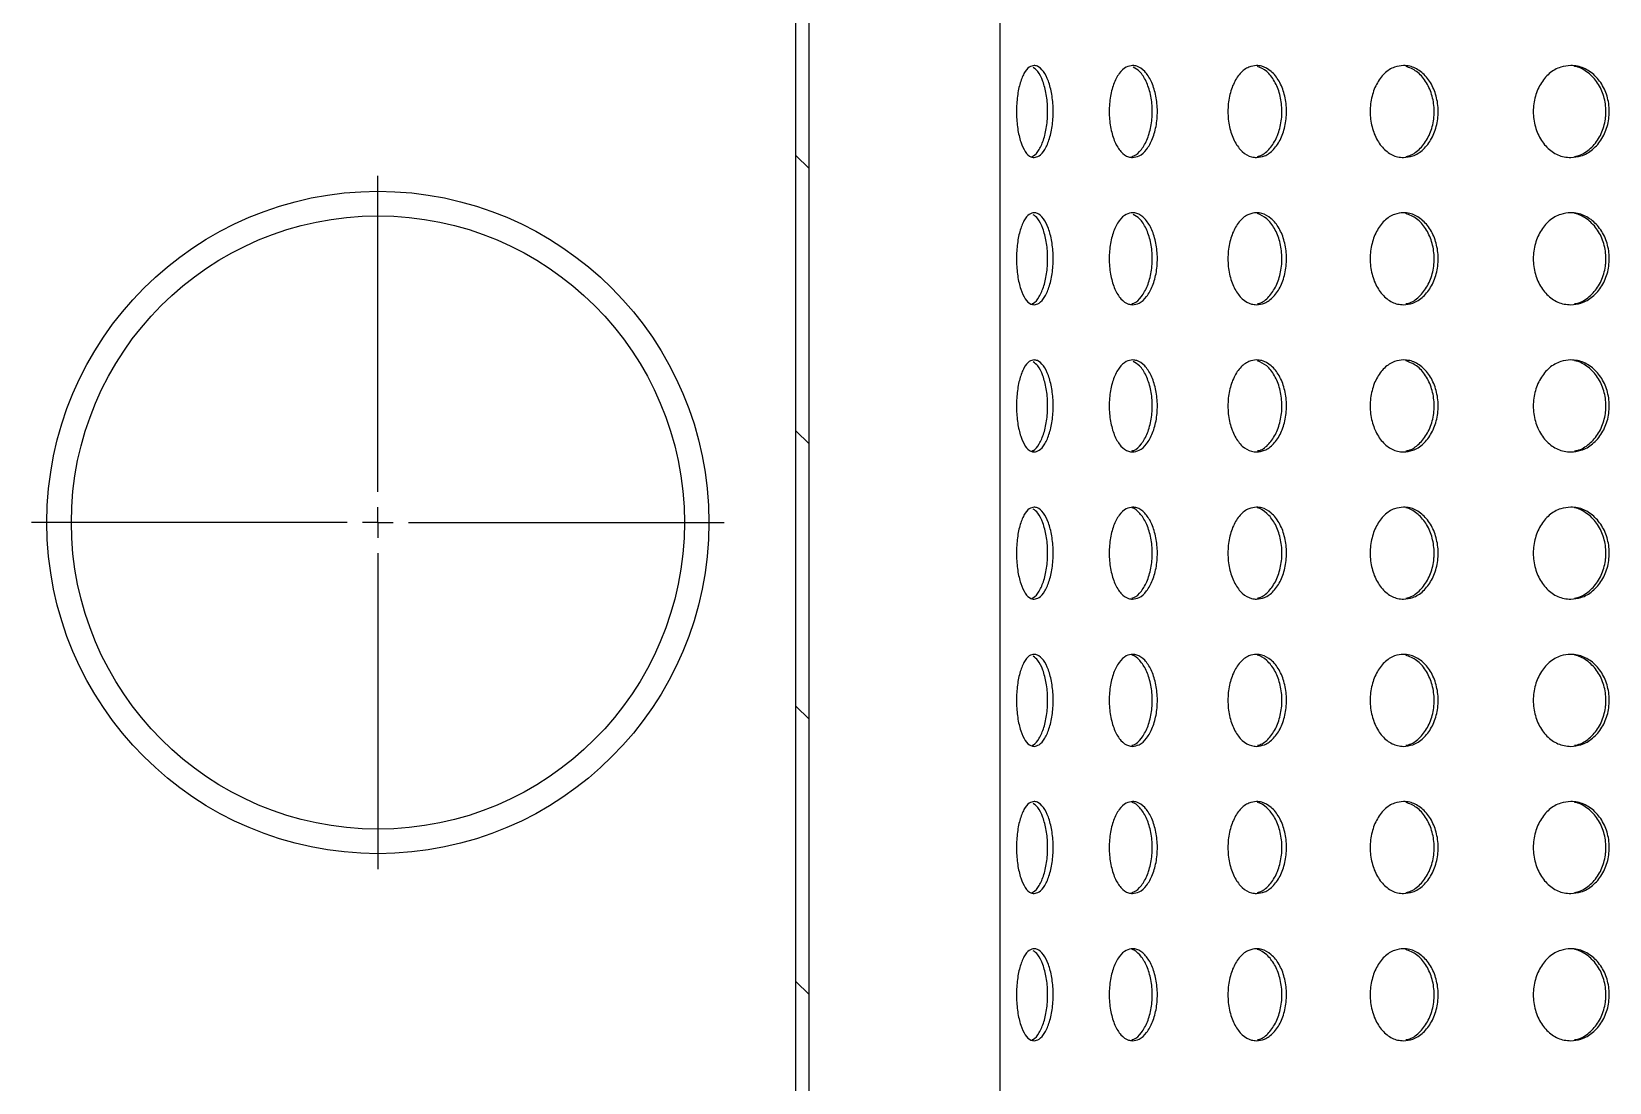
# Model space of a CAD drawing. Header units: millimetres. Extents: x 0 to 594, y 0 to 420.
# Drawn here: x 126.97 to 152.71, y 92.41 to 109.54 of the extents above; entities that cross this region are included whole.
import ezdxf

# ---------------------------------------------------------------- set-up
doc = ezdxf.new("R2010")
doc.units = ezdxf.units.MM

# ---------------------------------------------------------------- blocks, each defined once
blk = doc.blocks.new('SW_CENTERMARKSYMBOL_0')
at = {"color": 0, "linetype": 'Continuous', "lineweight": 25}
for p, q in [((0, 0.5), (0, 5.65)), ((-0.5, 0), (-5.65, 0)), ((0, 0), (-0.25, 0)), ((0, 0), (0, 0.25)), ((0, 0), (0, -0.25)), ((0, 0), (0.25, 0)), ((0.5, 0), (5.65, 0)), ((0, -0.5), (0, -5.65))]:
    blk.add_line(p, q, dxfattribs=at)

msp = doc.modelspace()

# ---------------------------------------------------------------- hatches: boundary and pattern name
at = {"linetype": 'Continuous', "lineweight": 18}
h = msp.add_hatch(dxfattribs=at)
h.set_pattern_fill('ANSI31', color=256, angle=90, style=0)
h.paths.add_polyline_path([(139.4368, 126.539), (139.4368, 76.539), (139.6496, 76.539), (139.6496, 126.539)], flags=0)

# ---------------------------------------------------------------- linework, layer by layer
at = {"color": 7, "linetype": 'Continuous', "lineweight": 25}
for p, q in [((139.4368, 76.539), (139.4368, 126.539)), ((139.6496, 76.539), (139.6496, 126.539)), ((142.7676, 76.539), (142.7676, 126.539))]:
    msp.add_line(p, q, dxfattribs=at)
for radius in [5.4, 5]:
    msp.add_circle((132.6166, 101.539), radius, dxfattribs=at)
for points, knots in [([(143.3218, 108.989), (143.2951, 108.9839), (143.2353, 108.9724), (143.1519, 108.8675), (143.0828, 108.6904), (143.0404, 108.4608), (143.0286, 108.2061), (143.0485, 107.9546), (143.0986, 107.7349), (143.1741, 107.5737), (143.2531, 107.4977), (143.3041, 107.4912), (143.3218, 107.489)], [0, 0, 0, 0, 0.0859523, 0.1925954, 0.2992931, 0.4061967, 0.5135835, 0.6212265, 0.7287112, 0.8359474, 0.9429354, 1, 1, 1, 1]), ([(143.2868, 107.5074), (143.2947, 107.5095), (143.3364, 107.5204), (143.4079, 107.6126), (143.4857, 107.7884), (143.5344, 108.0203), (143.5478, 108.2743), (143.5245, 108.5243), (143.4677, 108.7395), (143.3918, 108.8961), (143.3333, 108.9385), (143.3076, 108.9572)], [0, 0, 0, 0, 0.02928135, 0.15517879, 0.28112447, 0.40631473, 0.53072901, 0.65455017, 0.77834413, 0.90284857, 1, 1, 1, 1]), ([(143.3218, 107.489), (143.349, 107.4942), (143.4101, 107.5057), (143.4998, 107.6116), (143.5768, 107.7904), (143.6251, 108.0212), (143.6382, 108.2758), (143.6147, 108.5258), (143.5578, 108.7437), (143.4749, 108.9041), (143.3914, 108.9803), (143.3398, 108.9867), (143.3218, 108.989)], [0, 0, 0, 0, 0.0865732, 0.19390899, 0.30131179, 0.40845507, 0.51533623, 0.62194678, 0.7284991, 0.83539438, 0.9426931, 1, 1, 1, 1]), ([(144.9287, 108.989), (144.8936, 108.9839), (144.815, 108.9724), (144.7047, 108.8675), (144.6127, 108.6904), (144.556, 108.4608), (144.54, 108.2061), (144.5668, 107.9546), (144.6337, 107.7349), (144.734, 107.5737), (144.8385, 107.4977), (144.9054, 107.4912), (144.9286, 107.489)], [0, 0, 0, 0, 0.0859527, 0.1925952, 0.299294, 0.4061964, 0.5135835, 0.6212267, 0.7287108, 0.8359463, 0.9429374, 1, 1, 1, 1]), ([(144.9176, 107.5074), (144.9279, 107.5095), (144.9825, 107.5204), (145.0753, 107.6126), (145.176, 107.7884), (145.2387, 108.0203), (145.2558, 108.2743), (145.2259, 108.5242), (145.1527, 108.7396), (145.053, 108.898), (144.9748, 108.9413), (144.9395, 108.9608)], [0, 0, 0, 0, 0.0291205, 0.1543653, 0.2796539, 0.4041907, 0.5279562, 0.6511316, 0.7742802, 0.8981347, 1, 1, 1, 1]), ([(144.9286, 107.489), (144.9643, 107.4942), (145.0443, 107.5057), (145.1609, 107.6116), (145.2604, 107.7904), (145.3226, 108.0212), (145.3395, 108.2758), (145.3093, 108.5258), (145.2359, 108.7437), (145.1286, 108.9041), (145.0198, 108.9803), (144.9522, 108.9867), (144.9287, 108.989)], [0, 0, 0, 0, 0.08657425, 0.19390759, 0.30131124, 0.40845503, 0.51533619, 0.62194662, 0.72849923, 0.83539513, 0.94269203, 1, 1, 1, 1]), ([(146.9507, 108.989), (146.908, 108.9839), (146.8122, 108.9724), (146.6769, 108.8675), (146.5639, 108.6904), (146.4939, 108.4608), (146.4743, 108.2061), (146.5072, 107.9546), (146.5897, 107.7349), (146.713, 107.5737), (146.8409, 107.4977), (146.9224, 107.4912), (146.9507, 107.489)], [0, 0, 0, 0, 0.0859527, 0.1925956, 0.2992938, 0.4061969, 0.5135839, 0.6212267, 0.7287123, 0.8359484, 0.9429376, 1, 1, 1, 1]), ([(146.9507, 107.489), (146.9941, 107.4942), (147.0914, 107.5057), (147.2326, 107.6116), (147.3527, 107.7904), (147.4276, 108.0212), (147.448, 108.2758), (147.4116, 108.5258), (147.3232, 108.7437), (147.1935, 108.9041), (147.0617, 108.9803), (146.9794, 108.9867), (146.9507, 108.989)], [0, 0, 0, 0, 0.0865746, 0.1939079, 0.3013114, 0.4084549, 0.5153363, 0.6219471, 0.7285002, 0.8353943, 0.942693, 1, 1, 1, 1]), ([(146.9638, 107.5074), (146.9763, 107.5095), (147.0427, 107.5204), (147.1551, 107.6126), (147.2766, 107.7884), (147.3521, 108.0203), (147.3727, 108.2743), (147.3367, 108.5241), (147.2486, 108.7401), (147.1202, 108.9062), (147.0158, 108.9526), (146.9638, 108.9758)], [0, 0, 0, 0, 0.0284991, 0.1510874, 0.2737175, 0.3956153, 0.5167561, 0.6373194, 0.7578566, 0.879086, 1, 1, 1, 1]), ([(149.3486, 108.989), (149.299, 108.9839), (149.1879, 108.9724), (149.0304, 108.8675), (148.8985, 108.6904), (148.8166, 108.4608), (148.7936, 108.2061), (148.8322, 107.9546), (148.9286, 107.7349), (149.0724, 107.5737), (149.2212, 107.4977), (149.3157, 107.4912), (149.3486, 107.489)], [0, 0, 0, 0, 0.0859506, 0.1925938, 0.2992925, 0.4061957, 0.5135829, 0.6212258, 0.7287115, 0.8359475, 0.9429379, 1, 1, 1, 1]), ([(149.3486, 107.489), (149.3989, 107.4942), (149.5116, 107.5057), (149.6747, 107.6116), (149.8131, 107.7904), (149.8992, 108.0212), (149.9226, 108.2758), (149.8808, 108.5258), (149.7791, 108.7437), (149.6296, 108.9041), (149.4772, 108.9803), (149.3818, 108.9867), (149.3486, 108.989)], [0, 0, 0, 0, 0.0865736, 0.19390712, 0.30131076, 0.40845504, 0.51533593, 0.62194654, 0.72849829, 0.83539399, 0.94269168, 1, 1, 1, 1]), ([(149.3856, 107.5074), (149.4001, 107.5095), (149.477, 107.5204), (149.6067, 107.6126), (149.7468, 107.7884), (149.8335, 108.0203), (149.8573, 108.2743), (149.8158, 108.5241), (149.7145, 108.7401), (149.5664, 108.9062), (149.4458, 108.9526), (149.3856, 108.9758)], [0, 0, 0, 0, 0.0284936, 0.1510815, 0.2737153, 0.3956137, 0.5167562, 0.637321, 0.7578592, 0.8790895, 1, 1, 1, 1]), ([(152.0757, 108.989), (152.0202, 108.9839), (151.8959, 108.9724), (151.7192, 108.8675), (151.5709, 108.6904), (151.4788, 108.4608), (151.4529, 108.2061), (151.4964, 107.9546), (151.6049, 107.7349), (151.7664, 107.5737), (151.9332, 107.4977), (152.0389, 107.4912), (152.0757, 107.489)], [0, 0, 0, 0, 0.0859536, 0.1925951, 0.2992938, 0.406197, 0.5135834, 0.621226, 0.7287106, 0.8359462, 0.9429357, 1, 1, 1, 1]), ([(152.0757, 107.489), (152.1319, 107.4942), (152.2578, 107.5057), (152.4396, 107.6116), (152.5936, 107.7904), (152.6893, 108.0212), (152.7152, 108.2758), (152.6688, 108.5258), (152.5557, 108.7437), (152.3894, 108.9041), (152.2194, 108.9803), (152.1128, 108.9867), (152.0757, 108.989)], [0, 0, 0, 0, 0.0865712, 0.1939066, 0.3013109, 0.4084546, 0.5153359, 0.6219465, 0.7284994, 0.8353937, 0.9426943, 1, 1, 1, 1]), ([(152.1358, 107.5074), (152.152, 107.5095), (152.2379, 107.5204), (152.3824, 107.6127), (152.5383, 107.7883), (152.6185, 107.9818), (152.6441, 108.1255), (152.6498, 108.2081), (152.6499, 108.3327), (152.6164, 108.5194), (152.5053, 108.7383), (152.3401, 108.8967), (152.2066, 108.9682), (152.1366, 108.9759), (152.1359, 108.976)], [0, 0, 0, 0, 0.0284701, 0.1510028, 0.2735799, 0.3954219, 0.4553054, 0.4851696, 0.5150333, 0.6353199, 0.755587, 0.8767377, 0.9988138, 1, 1, 1, 1]), ([(143.3218, 106.589), (143.2951, 106.5839), (143.2353, 106.5724), (143.1519, 106.4675), (143.0828, 106.2903), (143.0404, 106.0608), (143.0286, 105.8061), (143.0485, 105.5546), (143.0986, 105.3349), (143.1741, 105.1737), (143.2531, 105.0977), (143.3041, 105.0912), (143.3218, 105.089)], [0, 0, 0, 0, 0.0859525, 0.1925953, 0.299293, 0.4061973, 0.5135829, 0.6212266, 0.7287113, 0.8359476, 0.9429354, 1, 1, 1, 1]), ([(143.3218, 105.089), (143.349, 105.0942), (143.4101, 105.1057), (143.4998, 105.2116), (143.5768, 105.3904), (143.6251, 105.6212), (143.6382, 105.8758), (143.6147, 106.1258), (143.5578, 106.3437), (143.4749, 106.5041), (143.3914, 106.5803), (143.3398, 106.5867), (143.3218, 106.589)], [0, 0, 0, 0, 0.086573, 0.1939087, 0.3013124, 0.4084556, 0.5153361, 0.6219466, 0.7284994, 0.8353943, 0.9426932, 1, 1, 1, 1]), ([(144.9287, 106.589), (144.8936, 106.5839), (144.815, 106.5724), (144.7047, 106.4675), (144.6127, 106.2904), (144.556, 106.0608), (144.54, 105.8061), (144.5668, 105.5546), (144.6337, 105.3349), (144.734, 105.1737), (144.8385, 105.0977), (144.9054, 105.0912), (144.9286, 105.089)], [0, 0, 0, 0, 0.08595284, 0.19259515, 0.29929395, 0.40619701, 0.5135829, 0.6212267, 0.72871089, 0.83594641, 0.94293734, 1, 1, 1, 1]), ([(144.9286, 105.089), (144.9643, 105.0942), (145.0443, 105.1057), (145.1609, 105.2116), (145.2604, 105.3904), (145.3226, 105.6212), (145.3395, 105.8758), (145.3093, 106.1258), (145.2359, 106.3437), (145.1286, 106.5041), (145.0198, 106.5803), (144.9522, 106.5867), (144.9287, 106.589)], [0, 0, 0, 0, 0.086574, 0.1939073, 0.3013118, 0.4084556, 0.5153361, 0.6219465, 0.7284996, 0.835395, 0.9426921, 1, 1, 1, 1]), ([(146.9507, 106.589), (146.908, 106.5839), (146.8122, 106.5724), (146.6769, 106.4675), (146.5639, 106.2904), (146.4939, 106.0608), (146.4743, 105.8061), (146.5072, 105.5546), (146.5897, 105.3349), (146.713, 105.1737), (146.8409, 105.0977), (146.9224, 105.0912), (146.9507, 105.089)], [0, 0, 0, 0, 0.0859529, 0.1925955, 0.2992937, 0.4061975, 0.5135832, 0.6212268, 0.7287124, 0.8359486, 0.9429376, 1, 1, 1, 1]), ([(146.9507, 105.089), (146.9941, 105.0942), (147.0914, 105.1057), (147.2326, 105.2116), (147.3527, 105.3904), (147.4276, 105.6212), (147.448, 105.8758), (147.4116, 106.1258), (147.3232, 106.3437), (147.1935, 106.5041), (147.0617, 106.5803), (146.9794, 106.5867), (146.9507, 106.589)], [0, 0, 0, 0, 0.08657441, 0.19390765, 0.30131201, 0.40845544, 0.51533615, 0.62194694, 0.7285005, 0.83539416, 0.94269311, 1, 1, 1, 1]), ([(146.9638, 105.1074), (146.9763, 105.1095), (147.0427, 105.1204), (147.1551, 105.2126), (147.2766, 105.3884), (147.3521, 105.6203), (147.3727, 105.8743), (147.3367, 106.1241), (147.2486, 106.3401), (147.1202, 106.5062), (147.0158, 106.5526), (146.9638, 106.5758)], [0, 0, 0, 0, 0.0284992, 0.1510872, 0.2737179, 0.3956145, 0.516756, 0.6373193, 0.7578566, 0.879086, 1, 1, 1, 1]), ([(149.3486, 106.589), (149.299, 106.5839), (149.1879, 106.5724), (149.0304, 106.4675), (148.8985, 106.2904), (148.8166, 106.0608), (148.7936, 105.8061), (148.8322, 105.5546), (148.9286, 105.3349), (149.0724, 105.1737), (149.2212, 105.0977), (149.3157, 105.0912), (149.3486, 105.089)], [0, 0, 0, 0, 0.0859507, 0.1925937, 0.2992925, 0.4061963, 0.5135822, 0.6212258, 0.7287116, 0.8359477, 0.9429379, 1, 1, 1, 1]), ([(149.3486, 105.089), (149.3989, 105.0942), (149.5116, 105.1057), (149.6747, 105.2116), (149.8131, 105.3904), (149.8992, 105.6212), (149.9226, 105.8758), (149.8808, 106.1258), (149.7791, 106.3437), (149.6296, 106.5041), (149.4772, 106.5803), (149.3818, 106.5867), (149.3486, 106.589)], [0, 0, 0, 0, 0.0865734, 0.1939069, 0.3013114, 0.4084556, 0.5153358, 0.6219464, 0.7284986, 0.8353939, 0.9426918, 1, 1, 1, 1]), ([(149.3856, 105.1074), (149.4001, 105.1095), (149.477, 105.1204), (149.6067, 105.2126), (149.7468, 105.3884), (149.8335, 105.6203), (149.8573, 105.8743), (149.8158, 106.1241), (149.7145, 106.3401), (149.5664, 106.5062), (149.4458, 106.5526), (149.3856, 106.5758)], [0, 0, 0, 0, 0.0284937, 0.1510813, 0.2737157, 0.3956129, 0.5167561, 0.637321, 0.7578593, 0.8790896, 1, 1, 1, 1]), ([(152.0757, 106.589), (152.0202, 106.5839), (151.8959, 106.5724), (151.7192, 106.4675), (151.5709, 106.2904), (151.4788, 106.0608), (151.4529, 105.8061), (151.4964, 105.5546), (151.6049, 105.3349), (151.7664, 105.1737), (151.9332, 105.0977), (152.0389, 105.0912), (152.0757, 105.089)], [0, 0, 0, 0, 0.0859537, 0.1925951, 0.2992938, 0.4061975, 0.5135828, 0.621226, 0.7287107, 0.8359464, 0.9429357, 1, 1, 1, 1]), ([(152.0757, 105.089), (152.1319, 105.0942), (152.2578, 105.1057), (152.4396, 105.2116), (152.5936, 105.3904), (152.6893, 105.6212), (152.7152, 105.8758), (152.6688, 106.1258), (152.5557, 106.3437), (152.3894, 106.5041), (152.2194, 106.5803), (152.1128, 106.5867), (152.0757, 106.589)], [0, 0, 0, 0, 0.086571, 0.1939064, 0.3013115, 0.4084551, 0.5153358, 0.6219464, 0.7284997, 0.8353936, 0.9426944, 1, 1, 1, 1]), ([(152.1358, 105.1074), (152.152, 105.1095), (152.2379, 105.1204), (152.3824, 105.2127), (152.5383, 105.3883), (152.6185, 105.5818), (152.6441, 105.7255), (152.6498, 105.8081), (152.6499, 105.9327), (152.6164, 106.1194), (152.5053, 106.3383), (152.3401, 106.4967), (152.2066, 106.5682), (152.1366, 106.5759), (152.1359, 106.576)], [0, 0, 0, 0, 0.0284702, 0.1510026, 0.2735802, 0.395421, 0.4553053, 0.4851695, 0.5150326, 0.6353199, 0.7555864, 0.8767377, 0.9988139, 1, 1, 1, 1]), ([(143.2868, 105.1074), (143.2947, 105.1095), (143.3364, 105.1204), (143.4079, 105.2126), (143.4857, 105.3884), (143.5344, 105.6203), (143.5478, 105.8743), (143.5245, 106.1243), (143.4677, 106.3395), (143.3918, 106.4961), (143.3333, 106.5385), (143.3076, 106.5572)], [0, 0, 0, 0, 0.0292814, 0.1551786, 0.2811248, 0.4063137, 0.5307287, 0.6545499, 0.7783439, 0.9028483, 1, 1, 1, 1]), ([(144.9176, 105.1074), (144.9279, 105.1095), (144.9825, 105.1204), (145.0753, 105.2126), (145.176, 105.3884), (145.2387, 105.6203), (145.2558, 105.8743), (145.2259, 106.1242), (145.1527, 106.3396), (145.053, 106.498), (144.9748, 106.5413), (144.9395, 106.5608)], [0, 0, 0, 0, 0.0291205, 0.154365, 0.2796542, 0.4041898, 0.5279561, 0.6511315, 0.7742801, 0.8981347, 1, 1, 1, 1]), ([(143.3218, 104.189), (143.2951, 104.1839), (143.2353, 104.1724), (143.1519, 104.0675), (143.0828, 103.8904), (143.0404, 103.6608), (143.0286, 103.4061), (143.0485, 103.1546), (143.0986, 102.9349), (143.1741, 102.7737), (143.2531, 102.6977), (143.3041, 102.6912), (143.3218, 102.689)], [0, 0, 0, 0, 0.08595242, 0.19259521, 0.29929291, 0.40619712, 0.51358393, 0.62122632, 0.72871101, 0.83594721, 0.94293538, 1, 1, 1, 1]), ([(143.2868, 102.7074), (143.2947, 102.7095), (143.3364, 102.7204), (143.4079, 102.8126), (143.4857, 102.9884), (143.5344, 103.2203), (143.5478, 103.4743), (143.5245, 103.7243), (143.4677, 103.9395), (143.3918, 104.0961), (143.3333, 104.1385), (143.3076, 104.1572)], [0, 0, 0, 0, 0.0292813, 0.155179, 0.2811241, 0.4063144, 0.5307294, 0.6545505, 0.7783444, 0.9028488, 1, 1, 1, 1]), ([(143.3218, 102.689), (143.349, 102.6942), (143.4101, 102.7057), (143.4998, 102.8116), (143.5768, 102.9904), (143.6251, 103.2212), (143.6382, 103.4758), (143.6147, 103.7258), (143.5578, 103.9437), (143.4749, 104.1041), (143.3914, 104.1803), (143.3398, 104.1867), (143.3218, 104.189)], [0, 0, 0, 0, 0.0865732, 0.1939089, 0.3013117, 0.4084549, 0.5153367, 0.6219472, 0.728499, 0.8353946, 0.9426931, 1, 1, 1, 1]), ([(144.9287, 104.189), (144.8936, 104.1839), (144.815, 104.1724), (144.7047, 104.0675), (144.6127, 103.8904), (144.556, 103.6608), (144.54, 103.4061), (144.5668, 103.1546), (144.6337, 102.9349), (144.734, 102.7737), (144.8385, 102.6977), (144.9054, 102.6912), (144.9286, 102.689)], [0, 0, 0, 0, 0.0859528, 0.19259507, 0.29929382, 0.40619683, 0.51358393, 0.62122644, 0.72871058, 0.83594606, 0.94293737, 1, 1, 1, 1]), ([(144.9176, 102.7074), (144.9279, 102.7095), (144.9825, 102.7204), (145.0753, 102.8126), (145.176, 102.9884), (145.2387, 103.2203), (145.2558, 103.4743), (145.2259, 103.7242), (145.1527, 103.9396), (145.053, 104.098), (144.9748, 104.1413), (144.9395, 104.1608)], [0, 0, 0, 0, 0.0291205, 0.1543655, 0.2796535, 0.4041903, 0.5279565, 0.6511318, 0.7742803, 0.8981348, 1, 1, 1, 1]), ([(144.9286, 102.689), (144.9643, 102.6942), (145.0443, 102.7057), (145.1609, 102.8116), (145.2604, 102.9904), (145.3226, 103.2212), (145.3395, 103.4758), (145.3093, 103.7258), (145.2359, 103.9437), (145.1286, 104.1041), (145.0198, 104.1803), (144.9522, 104.1867), (144.9287, 104.189)], [0, 0, 0, 0, 0.0865742, 0.1939075, 0.3013111, 0.4084549, 0.5153366, 0.621947, 0.7284991, 0.8353953, 0.942692, 1, 1, 1, 1]), ([(146.9507, 104.189), (146.908, 104.1839), (146.8122, 104.1724), (146.6769, 104.0675), (146.5639, 103.8904), (146.4939, 103.6608), (146.4743, 103.4061), (146.5072, 103.1546), (146.5897, 102.9349), (146.713, 102.7737), (146.8409, 102.6977), (146.9224, 102.6912), (146.9507, 102.689)], [0, 0, 0, 0, 0.0859528, 0.1925954, 0.2992936, 0.4061973, 0.5135843, 0.6212265, 0.7287121, 0.8359482, 0.9429376, 1, 1, 1, 1]), ([(146.9507, 102.689), (146.9941, 102.6942), (147.0914, 102.7057), (147.2326, 102.8116), (147.3527, 102.9904), (147.4276, 103.2212), (147.448, 103.4758), (147.4116, 103.7258), (147.3232, 103.9437), (147.1935, 104.1041), (147.0617, 104.1803), (146.9794, 104.1867), (146.9507, 104.189)], [0, 0, 0, 0, 0.0865746, 0.1939078, 0.3013113, 0.4084547, 0.5153367, 0.6219475, 0.7285, 0.8353945, 0.942693, 1, 1, 1, 1]), ([(146.9638, 102.7074), (146.9763, 102.7095), (147.0427, 102.7204), (147.1551, 102.8126), (147.2766, 102.9884), (147.3521, 103.2203), (147.3727, 103.4743), (147.3367, 103.7241), (147.2486, 103.9401), (147.1202, 104.1062), (147.0158, 104.1526), (146.9638, 104.1758)], [0, 0, 0, 0, 0.028499, 0.1510875, 0.2737171, 0.3956149, 0.5167563, 0.6373196, 0.7578567, 0.8790861, 1, 1, 1, 1]), ([(149.3486, 104.189), (149.299, 104.1839), (149.1879, 104.1724), (149.0304, 104.0675), (148.8985, 103.8904), (148.8166, 103.6608), (148.7936, 103.4061), (148.8322, 103.1546), (148.9286, 102.9349), (149.0724, 102.7737), (149.2212, 102.6977), (149.3157, 102.6912), (149.3486, 102.689)], [0, 0, 0, 0, 0.0859507, 0.1925936, 0.2992924, 0.4061961, 0.5135833, 0.6212256, 0.7287113, 0.8359473, 0.9429379, 1, 1, 1, 1]), ([(149.3486, 102.689), (149.3989, 102.6942), (149.5116, 102.7057), (149.6747, 102.8116), (149.8131, 102.9904), (149.8992, 103.2212), (149.9226, 103.4758), (149.8808, 103.7258), (149.7791, 103.9437), (149.6296, 104.1041), (149.4772, 104.1803), (149.3818, 104.1867), (149.3486, 104.189)], [0, 0, 0, 0, 0.0865736, 0.1939071, 0.3013107, 0.4084549, 0.5153364, 0.621947, 0.7284981, 0.8353942, 0.9426916, 1, 1, 1, 1]), ([(149.3856, 102.7074), (149.4001, 102.7095), (149.477, 102.7204), (149.6067, 102.8126), (149.7468, 102.9884), (149.8335, 103.2203), (149.8573, 103.4743), (149.8158, 103.7241), (149.7145, 103.9401), (149.5664, 104.1062), (149.4458, 104.1526), (149.3856, 104.1758)], [0, 0, 0, 0, 0.02849363, 0.15108176, 0.27371507, 0.39561342, 0.51675656, 0.63732134, 0.75785956, 0.87908973, 1, 1, 1, 1]), ([(152.0757, 104.189), (152.0202, 104.1839), (151.8959, 104.1724), (151.7192, 104.0675), (151.5709, 103.8904), (151.4788, 103.6608), (151.4529, 103.4061), (151.4964, 103.1546), (151.6049, 102.9349), (151.7664, 102.7737), (151.9332, 102.6977), (152.0389, 102.6912), (152.0757, 102.689)], [0, 0, 0, 0, 0.0859536, 0.192595, 0.2992937, 0.4061974, 0.5135838, 0.6212258, 0.7287104, 0.835946, 0.9429357, 1, 1, 1, 1]), ([(152.0757, 102.689), (152.1319, 102.6942), (152.2578, 102.7057), (152.4396, 102.8116), (152.5936, 102.9904), (152.6893, 103.2212), (152.7152, 103.4758), (152.6688, 103.7258), (152.5557, 103.9437), (152.3894, 104.1041), (152.2194, 104.1803), (152.1128, 104.1867), (152.0757, 104.189)], [0, 0, 0, 0, 0.0865711, 0.1939065, 0.3013108, 0.4084544, 0.5153363, 0.621947, 0.7284993, 0.8353939, 0.9426942, 1, 1, 1, 1]), ([(152.1358, 102.7074), (152.152, 102.7095), (152.2379, 102.7204), (152.3824, 102.8127), (152.5383, 102.9883), (152.6185, 103.1818), (152.6441, 103.3255), (152.6498, 103.4081), (152.6499, 103.5327), (152.6164, 103.7194), (152.5053, 103.9383), (152.3401, 104.0967), (152.2066, 104.1682), (152.1366, 104.1759), (152.1359, 104.176)], [0, 0, 0, 0, 0.0284701, 0.151003, 0.2735796, 0.3954216, 0.4553058, 0.4851699, 0.515033, 0.6353203, 0.7555867, 0.8767378, 0.9988139, 1, 1, 1, 1]), ([(143.3218, 101.789), (143.2951, 101.7839), (143.2353, 101.7724), (143.1519, 101.6675), (143.0828, 101.4904), (143.0404, 101.2608), (143.0286, 101.0061), (143.0485, 100.7546), (143.0986, 100.5349), (143.1741, 100.3737), (143.2531, 100.2977), (143.3041, 100.2912), (143.3218, 100.289)], [0, 0, 0, 0, 0.0859522, 0.1925955, 0.2992923, 0.4061965, 0.5135833, 0.6212269, 0.7287115, 0.8359477, 0.9429354, 1, 1, 1, 1]), ([(143.2868, 100.3074), (143.2947, 100.3095), (143.3364, 100.3204), (143.4079, 100.4126), (143.4857, 100.5884), (143.5344, 100.8203), (143.5478, 101.0743), (143.5245, 101.3243), (143.4677, 101.5395), (143.3918, 101.6961), (143.3333, 101.7385), (143.3076, 101.7572)], [0, 0, 0, 0, 0.0292813, 0.1551784, 0.2811245, 0.4063148, 0.5307283, 0.6545509, 0.7783448, 0.9028483, 1, 1, 1, 1]), ([(143.3218, 100.289), (143.349, 100.2942), (143.4101, 100.3057), (143.4998, 100.4116), (143.5768, 100.5904), (143.6251, 100.8212), (143.6382, 101.0758), (143.6147, 101.3258), (143.5578, 101.5437), (143.4749, 101.7041), (143.3914, 101.7803), (143.3398, 101.7867), (143.3218, 101.789)], [0, 0, 0, 0, 0.0865732, 0.193909, 0.3013118, 0.4084551, 0.5153356, 0.6219461, 0.728499, 0.8353946, 0.9426932, 1, 1, 1, 1]), ([(144.9287, 101.789), (144.8936, 101.7839), (144.815, 101.7724), (144.7047, 101.6675), (144.6127, 101.4904), (144.556, 101.2608), (144.54, 101.0061), (144.5668, 100.7546), (144.6337, 100.5349), (144.734, 100.3737), (144.8385, 100.2977), (144.9054, 100.2912), (144.9286, 100.289)], [0, 0, 0, 0, 0.0859526, 0.1925954, 0.2992932, 0.4061962, 0.5135833, 0.621227, 0.7287111, 0.8359465, 0.9429374, 1, 1, 1, 1]), ([(144.9176, 100.3074), (144.9279, 100.3095), (144.9825, 100.3204), (145.0753, 100.4127), (145.176, 100.5883), (145.2282, 100.7818), (145.2448, 100.9255), (145.2485, 101.0081), (145.2486, 101.1327), (145.2267, 101.3194), (145.1546, 101.5383), (145.0481, 101.6968), (144.9625, 101.7682), (144.918, 101.7759), (144.9176, 101.776)], [0, 0, 0, 0, 0.028489, 0.1510174, 0.2735895, 0.3954257, 0.4553075, 0.4851691, 0.5150323, 0.6353132, 0.755576, 0.8767223, 0.9987916, 1, 1, 1, 1]), ([(144.9286, 100.289), (144.9643, 100.2942), (145.0443, 100.3057), (145.1609, 100.4116), (145.2604, 100.5904), (145.3226, 100.8212), (145.3395, 101.0758), (145.3093, 101.3258), (145.2359, 101.5437), (145.1286, 101.7041), (145.0198, 101.7803), (144.9522, 101.7867), (144.9287, 101.789)], [0, 0, 0, 0, 0.0865742, 0.1939076, 0.3013112, 0.408455, 0.5153355, 0.621946, 0.7284991, 0.8353954, 0.9426921, 1, 1, 1, 1]), ([(146.9507, 101.789), (146.908, 101.7839), (146.8122, 101.7724), (146.6769, 101.6675), (146.5639, 101.4904), (146.4939, 101.2608), (146.4743, 101.0061), (146.5072, 100.7546), (146.5897, 100.5349), (146.713, 100.3737), (146.8409, 100.2977), (146.9224, 100.2912), (146.9507, 100.289)], [0, 0, 0, 0, 0.0859526, 0.1925957, 0.299293, 0.4061967, 0.5135836, 0.621227, 0.7287126, 0.8359487, 0.9429376, 1, 1, 1, 1]), ([(146.9507, 100.289), (146.9941, 100.2942), (147.0914, 100.3057), (147.2326, 100.4116), (147.3527, 100.5904), (147.4276, 100.8212), (147.448, 101.0758), (147.4116, 101.3258), (147.3232, 101.5437), (147.1935, 101.7041), (147.0617, 101.7803), (146.9794, 101.7867), (146.9507, 101.789)], [0, 0, 0, 0, 0.08657461, 0.19390789, 0.3013114, 0.40845486, 0.51533561, 0.62194644, 0.72850003, 0.83539453, 0.94269309, 1, 1, 1, 1]), ([(146.9638, 100.3074), (146.9763, 100.3095), (147.0427, 100.3204), (147.1551, 100.4127), (147.2766, 100.5883), (147.3395, 100.7818), (147.3594, 100.9255), (147.364, 101.0081), (147.364, 101.1327), (147.3377, 101.3194), (147.2509, 101.5383), (147.1221, 101.6968), (147.0185, 101.7681), (146.9644, 101.7759), (146.9638, 101.776)], [0, 0, 0, 0, 0.0284855, 0.1510147, 0.2735865, 0.3954258, 0.4553079, 0.4851699, 0.5150334, 0.6353157, 0.7555798, 0.8767267, 0.9987987, 1, 1, 1, 1]), ([(149.3486, 101.789), (149.299, 101.7839), (149.1879, 101.7724), (149.0304, 101.6675), (148.8985, 101.4904), (148.8166, 101.2608), (148.7936, 101.0061), (148.8322, 100.7546), (148.9286, 100.5349), (149.0724, 100.3737), (149.2212, 100.2977), (149.3157, 100.2912), (149.3486, 100.289)], [0, 0, 0, 0, 0.0859505, 0.192594, 0.2992918, 0.4061955, 0.5135826, 0.6212261, 0.7287118, 0.8359478, 0.9429379, 1, 1, 1, 1]), ([(149.3486, 100.289), (149.3989, 100.2942), (149.5116, 100.3057), (149.6747, 100.4116), (149.8131, 100.5904), (149.8992, 100.8212), (149.9226, 101.0758), (149.8808, 101.3258), (149.7791, 101.5437), (149.6296, 101.7041), (149.4772, 101.7803), (149.3818, 101.7867), (149.3486, 101.789)], [0, 0, 0, 0, 0.0865736, 0.1939071, 0.3013107, 0.408455, 0.5153353, 0.6219459, 0.7284982, 0.8353943, 0.9426917, 1, 1, 1, 1]), ([(149.3856, 100.3074), (149.4001, 100.3095), (149.477, 100.3204), (149.6067, 100.4127), (149.7468, 100.5883), (149.819, 100.7818), (149.842, 100.9255), (149.8472, 101.0081), (149.8472, 101.1327), (149.817, 101.3194), (149.7171, 101.5383), (149.5687, 101.6967), (149.4489, 101.7682), (149.3863, 101.7759), (149.3856, 101.776)], [0, 0, 0, 0, 0.02848, 0.1510088, 0.2735844, 0.3954243, 0.4553074, 0.4851697, 0.5150337, 0.6353173, 0.7555836, 0.8767326, 0.998804, 1, 1, 1, 1]), ([(152.0757, 101.789), (152.0202, 101.7839), (151.8959, 101.7724), (151.7192, 101.6675), (151.5709, 101.4904), (151.4788, 101.2608), (151.4529, 101.0061), (151.4964, 100.7546), (151.6049, 100.5349), (151.7664, 100.3737), (151.9332, 100.2977), (152.0389, 100.2912), (152.0757, 100.289)], [0, 0, 0, 0, 0.0859535, 0.1925953, 0.2992931, 0.4061967, 0.5135832, 0.6212263, 0.7287109, 0.8359465, 0.9429357, 1, 1, 1, 1]), ([(152.0757, 100.289), (152.1319, 100.2942), (152.2578, 100.3057), (152.4396, 100.4116), (152.5936, 100.5904), (152.6893, 100.8212), (152.7152, 101.0758), (152.6688, 101.3258), (152.5557, 101.5437), (152.3894, 101.7041), (152.2194, 101.7803), (152.1128, 101.7867), (152.0757, 101.789)], [0, 0, 0, 0, 0.0865711, 0.1939066, 0.3013109, 0.4084545, 0.5153352, 0.6219459, 0.7284993, 0.8353939, 0.9426943, 1, 1, 1, 1]), ([(152.1358, 100.3074), (152.152, 100.3095), (152.2379, 100.3204), (152.3824, 100.4127), (152.5383, 100.5883), (152.6185, 100.7818), (152.6441, 100.9255), (152.6498, 101.0081), (152.6499, 101.1327), (152.6164, 101.3194), (152.5053, 101.5383), (152.3401, 101.6968), (152.2066, 101.7681), (152.1366, 101.7759), (152.1359, 101.776)], [0, 0, 0, 0, 0.0284701, 0.1510024, 0.27358, 0.395422, 0.4553063, 0.485169, 0.5150335, 0.6353194, 0.755587, 0.8767381, 0.9988137, 1, 1, 1, 1]), ([(143.3218, 99.389), (143.2951, 99.3839), (143.2353, 99.3724), (143.1519, 99.2675), (143.0828, 99.0903), (143.0404, 98.8608), (143.0286, 98.6061), (143.0485, 98.3546), (143.0986, 98.1349), (143.1741, 97.9737), (143.2531, 97.8977), (143.3041, 97.8912), (143.3218, 97.889)], [0, 0, 0, 0, 0.0859525, 0.1925953, 0.299293, 0.4061973, 0.5135829, 0.6212266, 0.7287113, 0.8359476, 0.9429354, 1, 1, 1, 1]), ([(143.2868, 97.9074), (143.2947, 97.9095), (143.3364, 97.9204), (143.4079, 98.0126), (143.4857, 98.1884), (143.5344, 98.4203), (143.5478, 98.6743), (143.5245, 98.9243), (143.4677, 99.1395), (143.3918, 99.2961), (143.3333, 99.3385), (143.3076, 99.3572)], [0, 0, 0, 0, 0.0292814, 0.1551786, 0.2811248, 0.4063137, 0.5307287, 0.6545499, 0.7783439, 0.9028483, 1, 1, 1, 1]), ([(143.3218, 97.889), (143.349, 97.8942), (143.4101, 97.9057), (143.4998, 98.0116), (143.5768, 98.1904), (143.6251, 98.4212), (143.6382, 98.6758), (143.6147, 98.9258), (143.5578, 99.1437), (143.4749, 99.3041), (143.3914, 99.3803), (143.3398, 99.3867), (143.3218, 99.389)], [0, 0, 0, 0, 0.086573, 0.1939087, 0.3013115, 0.4084547, 0.5153365, 0.621947, 0.7284998, 0.8353946, 0.9426931, 1, 1, 1, 1]), ([(144.9287, 99.389), (144.8936, 99.3839), (144.815, 99.3724), (144.7047, 99.2675), (144.6127, 99.0904), (144.556, 98.8608), (144.54, 98.6061), (144.5668, 98.3546), (144.6337, 98.1349), (144.734, 97.9737), (144.8385, 97.8977), (144.9054, 97.8912), (144.9286, 97.889)], [0, 0, 0, 0, 0.08595284, 0.19259515, 0.29929395, 0.40619701, 0.5135829, 0.6212267, 0.72871089, 0.83594641, 0.94293734, 1, 1, 1, 1]), ([(144.9176, 97.9074), (144.9279, 97.9095), (144.9825, 97.9204), (145.0753, 98.0127), (145.176, 98.1883), (145.2282, 98.3818), (145.2448, 98.5255), (145.2485, 98.6081), (145.2486, 98.7327), (145.2267, 98.9194), (145.1546, 99.1383), (145.0481, 99.2967), (144.9625, 99.3682), (144.918, 99.3759), (144.9176, 99.376)], [0, 0, 0, 0, 0.028489, 0.1510175, 0.2735897, 0.3954246, 0.4553065, 0.4851695, 0.5150313, 0.6353137, 0.7555754, 0.8767217, 0.9987916, 1, 1, 1, 1]), ([(144.9286, 97.889), (144.9643, 97.8942), (145.0443, 97.9057), (145.1609, 98.0116), (145.2604, 98.1904), (145.3226, 98.4212), (145.3395, 98.6758), (145.3093, 98.9258), (145.2359, 99.1437), (145.1286, 99.3041), (145.0198, 99.3803), (144.9522, 99.3867), (144.9287, 99.389)], [0, 0, 0, 0, 0.086574, 0.1939073, 0.3013109, 0.4084547, 0.5153364, 0.6219468, 0.7284999, 0.8353954, 0.942692, 1, 1, 1, 1]), ([(146.9507, 99.389), (146.908, 99.3839), (146.8122, 99.3724), (146.6769, 99.2675), (146.5639, 99.0904), (146.4939, 98.8608), (146.4743, 98.6061), (146.5072, 98.3546), (146.5897, 98.1349), (146.713, 97.9737), (146.8409, 97.8977), (146.9224, 97.8912), (146.9507, 97.889)], [0, 0, 0, 0, 0.0859529, 0.1925955, 0.2992937, 0.4061975, 0.5135832, 0.6212268, 0.7287124, 0.8359486, 0.9429376, 1, 1, 1, 1]), ([(146.9507, 97.889), (146.9941, 97.8942), (147.0914, 97.9057), (147.2326, 98.0116), (147.3527, 98.1904), (147.4276, 98.4212), (147.448, 98.6758), (147.4116, 98.9258), (147.3232, 99.1437), (147.1935, 99.3041), (147.0617, 99.3803), (146.9794, 99.3867), (146.9507, 99.389)], [0, 0, 0, 0, 0.0865744, 0.1939076, 0.3013111, 0.4084545, 0.5153365, 0.6219473, 0.7285008, 0.8353945, 0.942693, 1, 1, 1, 1]), ([(146.9638, 97.9074), (146.9763, 97.9095), (147.0427, 97.9204), (147.1551, 98.0127), (147.2766, 98.1883), (147.3395, 98.3818), (147.3594, 98.5255), (147.364, 98.6081), (147.364, 98.7327), (147.3377, 98.9194), (147.2509, 99.1383), (147.1221, 99.2967), (147.0185, 99.3682), (146.9644, 99.3759), (146.9638, 99.376)], [0, 0, 0, 0, 0.0284856, 0.1510148, 0.2735867, 0.3954248, 0.455307, 0.4851704, 0.5150325, 0.6353163, 0.7555792, 0.8767262, 0.9987989, 1, 1, 1, 1]), ([(149.3486, 99.389), (149.299, 99.3839), (149.1879, 99.3724), (149.0304, 99.2675), (148.8985, 99.0904), (148.8166, 98.8608), (148.7936, 98.6061), (148.8322, 98.3546), (148.9286, 98.1349), (149.0724, 97.9737), (149.2212, 97.8977), (149.3157, 97.8912), (149.3486, 97.889)], [0, 0, 0, 0, 0.0859507, 0.1925937, 0.2992925, 0.4061963, 0.5135822, 0.6212258, 0.7287116, 0.8359477, 0.9429379, 1, 1, 1, 1]), ([(149.3486, 97.889), (149.3989, 97.8942), (149.5116, 97.9057), (149.6747, 98.0116), (149.8131, 98.1904), (149.8992, 98.4212), (149.9226, 98.6758), (149.8808, 98.9258), (149.7791, 99.1437), (149.6296, 99.3041), (149.4772, 99.3803), (149.3818, 99.3867), (149.3486, 99.389)], [0, 0, 0, 0, 0.0865734, 0.1939069, 0.3013105, 0.4084547, 0.5153362, 0.6219467, 0.728499, 0.8353942, 0.9426917, 1, 1, 1, 1]), ([(149.3856, 97.9074), (149.4001, 97.9095), (149.477, 97.9204), (149.6067, 98.0126), (149.7468, 98.1884), (149.8335, 98.4203), (149.8573, 98.6743), (149.8158, 98.9241), (149.7145, 99.1401), (149.5664, 99.3062), (149.4458, 99.3526), (149.3856, 99.3758)], [0, 0, 0, 0, 0.0284937, 0.1510813, 0.2737157, 0.3956129, 0.5167561, 0.637321, 0.7578593, 0.8790896, 1, 1, 1, 1]), ([(152.0757, 99.389), (152.0202, 99.3839), (151.8959, 99.3724), (151.7192, 99.2675), (151.5709, 99.0904), (151.4788, 98.8608), (151.4529, 98.6061), (151.4964, 98.3546), (151.6049, 98.1349), (151.7664, 97.9737), (151.9332, 97.8977), (152.0389, 97.8912), (152.0757, 97.889)], [0, 0, 0, 0, 0.0859537, 0.1925951, 0.2992938, 0.4061975, 0.5135828, 0.621226, 0.7287107, 0.8359464, 0.9429357, 1, 1, 1, 1]), ([(152.0757, 97.889), (152.1319, 97.8942), (152.2578, 97.9057), (152.4396, 98.0116), (152.5936, 98.1904), (152.6893, 98.4212), (152.7152, 98.6758), (152.6688, 98.9258), (152.5557, 99.1437), (152.3894, 99.3041), (152.2194, 99.3803), (152.1128, 99.3867), (152.0757, 99.389)], [0, 0, 0, 0, 0.08657095, 0.19390635, 0.3013106, 0.40845421, 0.51533612, 0.62194673, 0.72850008, 0.83539389, 0.94269425, 1, 1, 1, 1]), ([(152.1358, 97.9074), (152.152, 97.9095), (152.2379, 97.9204), (152.3824, 98.0127), (152.5383, 98.1883), (152.6185, 98.3818), (152.6441, 98.5255), (152.6498, 98.6081), (152.6499, 98.7327), (152.6164, 98.9194), (152.5053, 99.1383), (152.3401, 99.2967), (152.2066, 99.3682), (152.1366, 99.3759), (152.1359, 99.376)], [0, 0, 0, 0, 0.0284702, 0.1510026, 0.2735802, 0.395421, 0.4553053, 0.4851695, 0.5150326, 0.6353199, 0.7555864, 0.8767377, 0.9988139, 1, 1, 1, 1]), ([(143.3218, 96.989), (143.2951, 96.9839), (143.2353, 96.9724), (143.1519, 96.8676), (143.0828, 96.6904), (143.0404, 96.4608), (143.0286, 96.2061), (143.0485, 95.9546), (143.0986, 95.7349), (143.1741, 95.5737), (143.2531, 95.4977), (143.3041, 95.4912), (143.3218, 95.489)], [0, 0, 0, 0, 0.0859524, 0.1925952, 0.2992928, 0.406197, 0.5135838, 0.6212261, 0.7287119, 0.8359473, 0.9429354, 1, 1, 1, 1]), ([(143.2868, 95.5074), (143.2947, 95.5095), (143.3364, 95.5204), (143.4079, 95.6126), (143.4857, 95.7884), (143.5344, 96.0203), (143.5478, 96.2743), (143.5245, 96.5243), (143.4677, 96.7395), (143.3918, 96.8961), (143.3333, 96.9385), (143.3076, 96.9572)], [0, 0, 0, 0, 0.0292813, 0.155179, 0.2811241, 0.4063144, 0.5307294, 0.6545505, 0.7783444, 0.9028488, 1, 1, 1, 1]), ([(143.3218, 95.489), (143.349, 95.4942), (143.4101, 95.5057), (143.4998, 95.6116), (143.5768, 95.7904), (143.6251, 96.0212), (143.6382, 96.2758), (143.6147, 96.5258), (143.5578, 96.7437), (143.4749, 96.9041), (143.3914, 96.9803), (143.3398, 96.9867), (143.3218, 96.989)], [0, 0, 0, 0, 0.0865732, 0.1939089, 0.3013117, 0.4084549, 0.5153354, 0.6219472, 0.7284989, 0.8353946, 0.9426931, 1, 1, 1, 1]), ([(144.9287, 96.989), (144.8936, 96.9839), (144.815, 96.9724), (144.7047, 96.8676), (144.6127, 96.6904), (144.556, 96.4608), (144.54, 96.2061), (144.5668, 95.9546), (144.6337, 95.7349), (144.734, 95.5737), (144.8385, 95.4977), (144.9054, 95.4912), (144.9286, 95.489)], [0, 0, 0, 0, 0.0859528, 0.192595, 0.2992937, 0.4061967, 0.5135838, 0.6212263, 0.7287115, 0.8359461, 0.9429374, 1, 1, 1, 1]), ([(144.9176, 95.5074), (144.9279, 95.5095), (144.9825, 95.5204), (145.0753, 95.6127), (145.176, 95.7883), (145.2282, 95.9818), (145.2448, 96.1255), (145.2485, 96.2081), (145.2486, 96.3327), (145.2267, 96.5194), (145.1546, 96.7383), (145.0481, 96.8967), (144.9625, 96.9682), (144.918, 96.9759), (144.9176, 96.976)], [0, 0, 0, 0, 0.028489, 0.1510181, 0.2735892, 0.3954254, 0.4553072, 0.4851702, 0.515032, 0.6353144, 0.755576, 0.8767223, 0.9987916, 1, 1, 1, 1]), ([(144.9286, 95.489), (144.9643, 95.4942), (145.0443, 95.5057), (145.1609, 95.6116), (145.2604, 95.7904), (145.3226, 96.0212), (145.3395, 96.2758), (145.3093, 96.5258), (145.2359, 96.7437), (145.1286, 96.9041), (145.0198, 96.9803), (144.9522, 96.9867), (144.9287, 96.989)], [0, 0, 0, 0, 0.0865742, 0.1939075, 0.3013111, 0.4084549, 0.5153354, 0.621947, 0.7284991, 0.8353953, 0.942692, 1, 1, 1, 1]), ([(146.9507, 96.989), (146.908, 96.9839), (146.8122, 96.9724), (146.6769, 96.8676), (146.5639, 96.6904), (146.4939, 96.4608), (146.4743, 96.2061), (146.5072, 95.9546), (146.5897, 95.7349), (146.713, 95.5737), (146.8409, 95.4977), (146.9224, 95.4912), (146.9507, 95.489)], [0, 0, 0, 0, 0.0859528, 0.1925953, 0.2992935, 0.4061972, 0.5135841, 0.6212263, 0.7287129, 0.8359482, 0.9429376, 1, 1, 1, 1]), ([(146.9507, 95.489), (146.9941, 95.4942), (147.0914, 95.5057), (147.2326, 95.6116), (147.3527, 95.7904), (147.4276, 96.0212), (147.448, 96.2758), (147.4116, 96.5258), (147.3232, 96.7437), (147.1935, 96.9041), (147.0617, 96.9803), (146.9794, 96.9867), (146.9507, 96.989)], [0, 0, 0, 0, 0.08657458, 0.19390784, 0.30131132, 0.40845476, 0.51533547, 0.62194751, 0.7285, 0.83539446, 0.942693, 1, 1, 1, 1]), ([(146.9638, 95.5074), (146.9763, 95.5095), (147.0427, 95.5204), (147.1551, 95.6127), (147.2766, 95.7883), (147.3395, 95.9818), (147.3594, 96.1255), (147.364, 96.2081), (147.364, 96.3327), (147.3377, 96.5194), (147.2509, 96.7383), (147.1221, 96.8968), (147.0185, 96.9681), (146.9644, 96.9759), (146.9638, 96.976)], [0, 0, 0, 0, 0.0284854, 0.1510151, 0.273586, 0.3954254, 0.4553076, 0.4851709, 0.5150331, 0.6353168, 0.7555797, 0.8767266, 0.9987987, 1, 1, 1, 1]), ([(149.3486, 96.989), (149.299, 96.9839), (149.1879, 96.9724), (149.0304, 96.8676), (148.8985, 96.6904), (148.8166, 96.4608), (148.7936, 96.2061), (148.8322, 95.9546), (148.9286, 95.7349), (149.0724, 95.5737), (149.2212, 95.4977), (149.3157, 95.4912), (149.3486, 95.489)], [0, 0, 0, 0, 0.0859506, 0.1925936, 0.2992923, 0.406196, 0.5135831, 0.6212254, 0.7287122, 0.8359474, 0.9429379, 1, 1, 1, 1]), ([(149.3486, 95.489), (149.3989, 95.4942), (149.5116, 95.5057), (149.6747, 95.6116), (149.8131, 95.7904), (149.8992, 96.0212), (149.9226, 96.2758), (149.8808, 96.5258), (149.7791, 96.7437), (149.6296, 96.9041), (149.4772, 96.9803), (149.3818, 96.9867), (149.3486, 96.989)], [0, 0, 0, 0, 0.0865736, 0.1939071, 0.3013107, 0.4084549, 0.5153351, 0.621947, 0.7284981, 0.8353942, 0.9426916, 1, 1, 1, 1]), ([(149.3856, 95.5074), (149.4001, 95.5095), (149.477, 95.5204), (149.6067, 95.6126), (149.7468, 95.7884), (149.8335, 96.0203), (149.8573, 96.2743), (149.8158, 96.5241), (149.7145, 96.7401), (149.5664, 96.9062), (149.4458, 96.9526), (149.3856, 96.9758)], [0, 0, 0, 0, 0.02849363, 0.15108176, 0.27371507, 0.39561342, 0.51675656, 0.63732134, 0.75785956, 0.87908973, 1, 1, 1, 1]), ([(152.0757, 96.989), (152.0202, 96.9839), (151.8959, 96.9724), (151.7192, 96.8676), (151.5709, 96.6904), (151.4788, 96.4608), (151.4529, 96.2061), (151.4964, 95.9546), (151.6048, 95.7349), (151.7664, 95.5737), (151.9332, 95.4977), (152.0389, 95.4912), (152.0757, 95.489)], [0, 0, 0, 0, 0.0859536, 0.1925949, 0.2992936, 0.4061972, 0.5135837, 0.6212256, 0.7287113, 0.8359461, 0.9429357, 1, 1, 1, 1]), ([(152.0757, 95.489), (152.1319, 95.4942), (152.2578, 95.5057), (152.4396, 95.6116), (152.5936, 95.7904), (152.6893, 96.0212), (152.7152, 96.2758), (152.6688, 96.5258), (152.5557, 96.7437), (152.3894, 96.9041), (152.2194, 96.9803), (152.1128, 96.9867), (152.0757, 96.989)], [0, 0, 0, 0, 0.0865711, 0.1939065, 0.3013108, 0.4084544, 0.5153351, 0.621947, 0.7284992, 0.8353939, 0.9426942, 1, 1, 1, 1]), ([(152.1358, 95.5074), (152.152, 95.5095), (152.2379, 95.5204), (152.3824, 95.6127), (152.5383, 95.7883), (152.6185, 95.9818), (152.6441, 96.1255), (152.6498, 96.2081), (152.6499, 96.3327), (152.6164, 96.5194), (152.5053, 96.7383), (152.3401, 96.8968), (152.2066, 96.9681), (152.1366, 96.9759), (152.1359, 96.976)], [0, 0, 0, 0, 0.0284701, 0.1510031, 0.2735797, 0.3954217, 0.455306, 0.4851701, 0.5150332, 0.6353205, 0.7555869, 0.8767381, 0.9988137, 1, 1, 1, 1]), ([(143.3218, 94.589), (143.2951, 94.5839), (143.2353, 94.5724), (143.1519, 94.4675), (143.0828, 94.2903), (143.0404, 94.0608), (143.0286, 93.8061), (143.0485, 93.5546), (143.0986, 93.3349), (143.1741, 93.1737), (143.2531, 93.0977), (143.3041, 93.0912), (143.3218, 93.089)], [0, 0, 0, 0, 0.0859523, 0.1925956, 0.2992933, 0.4061963, 0.5135831, 0.6212268, 0.7287115, 0.8359476, 0.9429354, 1, 1, 1, 1]), ([(143.2868, 93.1074), (143.2947, 93.1095), (143.3364, 93.1204), (143.4079, 93.2126), (143.4857, 93.3884), (143.5344, 93.6203), (143.5478, 93.8743), (143.5245, 94.1243), (143.4677, 94.3395), (143.3918, 94.4961), (143.3333, 94.5385), (143.3076, 94.5572)], [0, 0, 0, 0, 0.0292814, 0.1551785, 0.2811247, 0.4063149, 0.5307284, 0.654551, 0.7783449, 0.9028483, 1, 1, 1, 1]), ([(143.3218, 93.089), (143.349, 93.0942), (143.4101, 93.1057), (143.4998, 93.2116), (143.5768, 93.3904), (143.6251, 93.6212), (143.6382, 93.8758), (143.6147, 94.1258), (143.5578, 94.3437), (143.4749, 94.5041), (143.3914, 94.5803), (143.3398, 94.5867), (143.3218, 94.589)], [0, 0, 0, 0, 0.0865732, 0.193909, 0.3013118, 0.4084551, 0.5153356, 0.6219461, 0.728499, 0.8353946, 0.9426932, 1, 1, 1, 1]), ([(144.9287, 94.589), (144.8936, 94.5839), (144.815, 94.5724), (144.7047, 94.4675), (144.6127, 94.2904), (144.556, 94.0608), (144.54, 93.8061), (144.5668, 93.5546), (144.6337, 93.3349), (144.734, 93.1737), (144.8385, 93.0977), (144.9054, 93.0912), (144.9286, 93.089)], [0, 0, 0, 0, 0.0859526, 0.1925954, 0.2992942, 0.406196, 0.5135831, 0.6212269, 0.728711, 0.8359465, 0.9429374, 1, 1, 1, 1]), ([(144.9176, 93.1074), (144.9279, 93.1095), (144.9825, 93.1204), (145.0753, 93.2127), (145.176, 93.3883), (145.2282, 93.5818), (145.2448, 93.7255), (145.2485, 93.8081), (145.2486, 93.9327), (145.2267, 94.1194), (145.1546, 94.3383), (145.0481, 94.4968), (144.9625, 94.5682), (144.918, 94.5759), (144.9176, 94.576)], [0, 0, 0, 0, 0.028489, 0.1510174, 0.2735895, 0.3954257, 0.455306, 0.4851691, 0.5150323, 0.6353132, 0.755576, 0.8767223, 0.9987916, 1, 1, 1, 1]), ([(144.9286, 93.089), (144.9643, 93.0942), (145.0443, 93.1057), (145.1609, 93.2116), (145.2604, 93.3904), (145.3226, 93.6212), (145.3395, 93.8758), (145.3093, 94.1258), (145.2359, 94.3437), (145.1286, 94.5041), (145.0198, 94.5803), (144.9522, 94.5867), (144.9287, 94.589)], [0, 0, 0, 0, 0.0865742, 0.1939076, 0.3013112, 0.408455, 0.5153355, 0.621946, 0.7284991, 0.8353954, 0.9426921, 1, 1, 1, 1]), ([(146.9507, 94.589), (146.908, 94.5839), (146.8122, 94.5724), (146.6769, 94.4675), (146.5639, 94.2904), (146.4939, 94.0608), (146.4743, 93.8061), (146.5072, 93.5546), (146.5897, 93.3349), (146.713, 93.1737), (146.8409, 93.0977), (146.9224, 93.0912), (146.9507, 93.089)], [0, 0, 0, 0, 0.0859527, 0.1925958, 0.2992939, 0.4061965, 0.5135835, 0.6212269, 0.7287125, 0.8359486, 0.9429376, 1, 1, 1, 1]), ([(146.9507, 93.089), (146.9941, 93.0942), (147.0914, 93.1057), (147.2326, 93.2116), (147.3527, 93.3904), (147.4276, 93.6212), (147.448, 93.8758), (147.4116, 94.1258), (147.3232, 94.3437), (147.1935, 94.5041), (147.0617, 94.5803), (146.9794, 94.5867), (146.9507, 94.589)], [0, 0, 0, 0, 0.08657461, 0.19390789, 0.3013114, 0.40845486, 0.51533561, 0.62194644, 0.72850003, 0.83539453, 0.94269309, 1, 1, 1, 1]), ([(146.9638, 93.1074), (146.9763, 93.1095), (147.0427, 93.1204), (147.1551, 93.2127), (147.2766, 93.3883), (147.3395, 93.5818), (147.3594, 93.7255), (147.364, 93.8081), (147.364, 93.9327), (147.3377, 94.1194), (147.2509, 94.3383), (147.1221, 94.4968), (147.0185, 94.5681), (146.9644, 94.5759), (146.9638, 94.576)], [0, 0, 0, 0, 0.0284855, 0.1510147, 0.2735865, 0.3954258, 0.4553065, 0.4851699, 0.5150334, 0.6353157, 0.7555798, 0.8767267, 0.9987987, 1, 1, 1, 1]), ([(149.3486, 94.589), (149.299, 94.5839), (149.1879, 94.5724), (149.0304, 94.4675), (148.8985, 94.2904), (148.8166, 94.0608), (148.7936, 93.8061), (148.8322, 93.5546), (148.9286, 93.3349), (149.0724, 93.1737), (149.2212, 93.0977), (149.3157, 93.0912), (149.3486, 93.089)], [0, 0, 0, 0, 0.0859505, 0.192594, 0.2992927, 0.4061953, 0.5135825, 0.621226, 0.7287117, 0.8359477, 0.9429379, 1, 1, 1, 1]), ([(149.3486, 93.089), (149.3989, 93.0942), (149.5116, 93.1057), (149.6747, 93.2116), (149.8131, 93.3904), (149.8992, 93.6212), (149.9226, 93.8758), (149.8808, 94.1258), (149.7791, 94.3437), (149.6296, 94.5041), (149.4772, 94.5803), (149.3818, 94.5867), (149.3486, 94.589)], [0, 0, 0, 0, 0.0865736, 0.1939071, 0.3013107, 0.408455, 0.5153353, 0.6219459, 0.7284982, 0.8353943, 0.9426917, 1, 1, 1, 1]), ([(149.3856, 93.1074), (149.4001, 93.1095), (149.477, 93.1204), (149.6067, 93.2126), (149.7468, 93.3884), (149.8335, 93.6203), (149.8573, 93.8743), (149.8158, 94.1241), (149.7145, 94.3401), (149.5664, 94.5062), (149.4458, 94.5526), (149.3856, 94.5758)], [0, 0, 0, 0, 0.0284936, 0.1510812, 0.2737155, 0.3956138, 0.5167556, 0.6373217, 0.75786, 0.8790892, 1, 1, 1, 1]), ([(152.0757, 94.589), (152.0202, 94.5839), (151.8959, 94.5724), (151.7192, 94.4675), (151.5709, 94.2904), (151.4788, 94.0608), (151.4529, 93.8061), (151.4964, 93.5546), (151.6049, 93.3349), (151.7664, 93.1737), (151.9332, 93.0977), (152.0389, 93.0912), (152.0757, 93.089)], [0, 0, 0, 0, 0.0859535, 0.1925953, 0.299294, 0.4061966, 0.513583, 0.6212262, 0.7287108, 0.8359465, 0.9429357, 1, 1, 1, 1]), ([(152.0757, 93.089), (152.1319, 93.0942), (152.2578, 93.1057), (152.4396, 93.2116), (152.5936, 93.3904), (152.6893, 93.6212), (152.7152, 93.8758), (152.6688, 94.1258), (152.5557, 94.3437), (152.3894, 94.5041), (152.2194, 94.5803), (152.1128, 94.5867), (152.0757, 94.589)], [0, 0, 0, 0, 0.0865711, 0.1939066, 0.3013109, 0.4084545, 0.5153352, 0.6219459, 0.7284993, 0.8353939, 0.9426943, 1, 1, 1, 1]), ([(152.1358, 93.1074), (152.152, 93.1095), (152.2379, 93.1204), (152.3824, 93.2127), (152.5383, 93.3883), (152.6185, 93.5818), (152.6441, 93.7255), (152.6498, 93.8081), (152.6499, 93.9327), (152.6164, 94.1194), (152.5053, 94.3383), (152.3401, 94.4968), (152.2066, 94.5681), (152.1366, 94.5759), (152.1359, 94.576)], [0, 0, 0, 0, 0.0284701, 0.1510024, 0.27358, 0.395422, 0.4553049, 0.485169, 0.5150335, 0.6353194, 0.755587, 0.8767381, 0.9988137, 1, 1, 1, 1])]:
    msp.add_open_spline(points, degree=3, knots=knots, dxfattribs=at)

# ---------------------------------------------------------------- block references
msp.add_blockref('SW_CENTERMARKSYMBOL_0', (132.6166, 101.539), dxfattribs=at)

doc.saveas('drawing.dxf')
